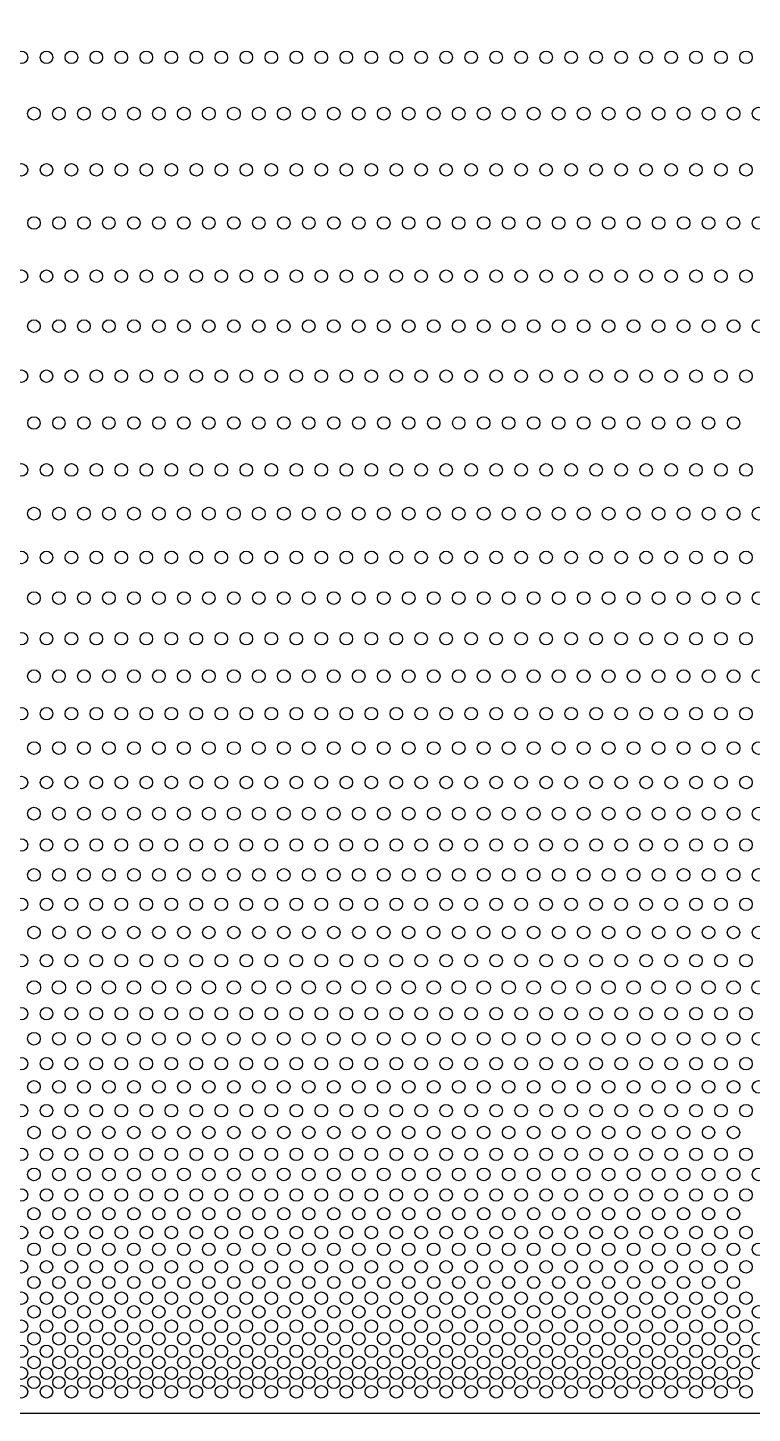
# Model space of a CAD drawing. Extents: x -22.5 to 22.5, y -22.5 to 22.5.
# Drawn here: x -10.8 to 0.8, y -22.54 to -0.38 of the extents above; entities that cross this region are included whole.
import ezdxf

# ---------------------------------------------------------------- set-up
doc = ezdxf.new("R2010")
doc.units = 0
doc.layers.add('AREA ENGRAVE', color=1, linetype='continuous')
doc.layers.add('CUT', color=7, linetype='continuous')

# ---------------------------------------------------------------- blocks, each defined once
blk = doc.blocks.new('SKETCH048')
at = {"layer": 'AREA ENGRAVE', "color": 1}
for centre, radius in [((-10.9, -0.85), 0.1), ((-10.5, -0.85), 0.1), ((-10.1, -0.85), 0.1), ((-9.7, -0.85), 0.1), ((-9.3, -0.85), 0.1), ((-8.9, -0.85), 0.1), ((-8.5, -0.85), 0.1), ((-8.1, -0.85), 0.1), ((-7.7, -0.85), 0.1), ((-7.3, -0.85), 0.1), ((-6.9, -0.85), 0.1), ((-6.5, -0.85), 0.1), ((-6.1, -0.85), 0.1), ((-5.7, -0.85), 0.1), ((-5.3, -0.85), 0.1), ((-4.9, -0.85), 0.1), ((-4.5, -0.85), 0.1), ((-4.1, -0.85), 0.1), ((-3.7, -0.85), 0.1), ((-3.3, -0.85), 0.1), ((-2.9, -0.85), 0.1), ((-2.5, -0.85), 0.1), ((-2.1, -0.85), 0.1), ((-1.7, -0.85), 0.1), ((-1.3, -0.85), 0.1), ((-0.9, -0.85), 0.1), ((-0.5, -0.85), 0.1), ((-0.1, -0.85), 0.1), ((0.3, -0.85), 0.1), ((0.7, -0.85), 0.1), ((-10.7, -1.75), 0.102), ((-10.3, -1.75), 0.102), ((-9.9, -1.75), 0.102), ((-9.5, -1.75), 0.102), ((-9.1, -1.75), 0.102), ((-8.7, -1.75), 0.102), ((-8.3, -1.75), 0.102), ((-7.9, -1.75), 0.102), ((-7.5, -1.75), 0.102), ((-7.1, -1.75), 0.102), ((-6.7, -1.75), 0.102), ((-6.3, -1.75), 0.102), ((-5.9, -1.75), 0.102), ((-5.5, -1.75), 0.102), ((-5.1, -1.75), 0.102), ((-4.7, -1.75), 0.102), ((-4.3, -1.75), 0.102), ((-3.9, -1.75), 0.102), ((-3.5, -1.75), 0.102), ((-3.1, -1.75), 0.102), ((-2.7, -1.75), 0.102), ((-2.3, -1.75), 0.102), ((-1.9, -1.75), 0.102), ((-1.5, -1.75), 0.102), ((-1.1, -1.75), 0.102), ((-0.7, -1.75), 0.102), ((-0.3, -1.75), 0.102), ((0.1, -1.75), 0.102), ((0.5, -1.75), 0.102), ((0.9, -1.75), 0.102), ((-10.9, -2.65), 0.1), ((-10.5, -2.65), 0.1), ((-10.1, -2.65), 0.1), ((-9.7, -2.65), 0.1), ((-9.3, -2.65), 0.1), ((-8.9, -2.65), 0.1), ((-8.5, -2.65), 0.1), ((-8.1, -2.65), 0.1), ((-7.7, -2.65), 0.1), ((-7.3, -2.65), 0.1), ((-6.9, -2.65), 0.1), ((-6.5, -2.65), 0.1), ((-6.1, -2.65), 0.1), ((-5.7, -2.65), 0.1), ((-5.3, -2.65), 0.1), ((-4.9, -2.65), 0.1), ((-4.5, -2.65), 0.1), ((-4.1, -2.65), 0.1), ((-3.7, -2.65), 0.1), ((-3.3, -2.65), 0.1), ((-2.9, -2.65), 0.1), ((-2.5, -2.65), 0.1), ((-2.1, -2.65), 0.1), ((-1.7, -2.65), 0.1), ((-1.3, -2.65), 0.1), ((-0.9, -2.65), 0.1), ((-0.5, -2.65), 0.1), ((-0.1, -2.65), 0.1), ((0.3, -2.65), 0.1), ((0.7, -2.65), 0.1), ((-10.7, -3.5), 0.1), ((-10.3, -3.5), 0.1), ((-9.9, -3.5), 0.1), ((-9.5, -3.5), 0.1), ((-9.1, -3.5), 0.1), ((-8.7, -3.5), 0.1), ((-8.3, -3.5), 0.1), ((-7.9, -3.5), 0.1), ((-7.5, -3.5), 0.1), ((-7.1, -3.5), 0.1), ((-6.7, -3.5), 0.1), ((-6.3, -3.5), 0.1), ((-5.9, -3.5), 0.1), ((-5.5, -3.5), 0.1), ((-5.1, -3.5), 0.1), ((-4.7, -3.5), 0.1), ((-4.3, -3.5), 0.1), ((-3.9, -3.5), 0.1), ((-3.5, -3.5), 0.1), ((-3.1, -3.5), 0.1), ((-2.7, -3.5), 0.1), ((-2.3, -3.5), 0.1), ((-1.9, -3.5), 0.1), ((-1.5, -3.5), 0.1), ((-1.1, -3.5), 0.1), ((-0.7, -3.5), 0.1), ((-0.3, -3.5), 0.1), ((0.1, -3.5), 0.1), ((0.5, -3.5), 0.1), ((0.9, -3.5), 0.1), ((-10.9, -4.35), 0.1), ((-10.5, -4.35), 0.1), ((-10.1, -4.35), 0.1), ((-9.7, -4.35), 0.1), ((-9.3, -4.35), 0.1), ((-8.9, -4.35), 0.1), ((-8.5, -4.35), 0.1), ((-8.1, -4.35), 0.1), ((-7.7, -4.35), 0.1), ((-7.3, -4.35), 0.1), ((-6.9, -4.35), 0.1), ((-6.5, -4.35), 0.1), ((-6.1, -4.35), 0.1), ((-5.7, -4.35), 0.1), ((-5.3, -4.35), 0.1), ((-4.9, -4.35), 0.1), ((-4.5, -4.35), 0.1), ((-4.1, -4.35), 0.1), ((-3.7, -4.35), 0.1), ((-3.3, -4.35), 0.1), ((-2.9, -4.35), 0.1), ((-2.5, -4.35), 0.1), ((-2.1, -4.35), 0.1), ((-1.7, -4.35), 0.1), ((-1.3, -4.35), 0.1), ((-0.9, -4.35), 0.1), ((-0.5, -4.35), 0.1), ((-0.1, -4.35), 0.1), ((0.3, -4.35), 0.1), ((0.7, -4.35), 0.1), ((-10.7, -5.15), 0.101), ((-10.3, -5.15), 0.101), ((-9.9, -5.15), 0.101), ((-9.5, -5.15), 0.101), ((-9.1, -5.15), 0.101), ((-8.7, -5.15), 0.101), ((-8.3, -5.15), 0.101), ((-7.9, -5.15), 0.101), ((-7.5, -5.15), 0.101), ((-7.1, -5.15), 0.101), ((-6.7, -5.15), 0.101), ((-6.3, -5.15), 0.101), ((-5.9, -5.15), 0.101), ((-5.5, -5.15), 0.101), ((-5.1, -5.15), 0.101), ((-4.7, -5.15), 0.101), ((-4.3, -5.15), 0.101), ((-3.9, -5.15), 0.101), ((-3.5, -5.15), 0.101), ((-3.1, -5.15), 0.101), ((-2.7, -5.15), 0.101), ((-2.3, -5.15), 0.101), ((-1.9, -5.15), 0.101), ((-1.5, -5.15), 0.101), ((-1.1, -5.15), 0.101), ((-0.7, -5.15), 0.101), ((-0.3, -5.15), 0.101), ((0.1, -5.15), 0.101), ((0.5, -5.15), 0.101), ((0.9, -5.15), 0.101), ((-10.9, -5.95), 0.1), ((-10.5, -5.95), 0.1), ((-10.1, -5.95), 0.1), ((-9.7, -5.95), 0.1), ((-9.3, -5.95), 0.1), ((-8.9, -5.95), 0.1), ((-8.5, -5.95), 0.1), ((-8.1, -5.95), 0.1), ((-7.7, -5.95), 0.1), ((-7.3, -5.95), 0.1), ((-6.9, -5.95), 0.1), ((-6.5, -5.95), 0.1), ((-6.1, -5.95), 0.1), ((-5.7, -5.95), 0.1), ((-5.3, -5.95), 0.1), ((-4.9, -5.95), 0.1), ((-4.5, -5.95), 0.1), ((-4.1, -5.95), 0.1), ((-3.7, -5.95), 0.1), ((-3.3, -5.95), 0.1), ((-2.9, -5.95), 0.1), ((-2.5, -5.95), 0.1), ((-2.1, -5.95), 0.1), ((-1.7, -5.95), 0.1), ((-1.3, -5.95), 0.1), ((-0.9, -5.95), 0.1), ((-0.5, -5.95), 0.1), ((-0.1, -5.95), 0.1), ((0.3, -5.95), 0.1), ((0.7, -5.95), 0.1), ((-10.7, -6.7), 0.0992), ((-10.3, -6.7), 0.0992), ((-9.9, -6.7), 0.0992), ((-9.5, -6.7), 0.0992), ((-9.1, -6.7), 0.0992), ((-8.7, -6.7), 0.0992), ((-8.3, -6.7), 0.0992), ((-7.9, -6.7), 0.0992), ((-7.5, -6.7), 0.0992), ((-7.1, -6.7), 0.0992), ((-6.7, -6.7), 0.0992), ((-6.3, -6.7), 0.0992), ((-5.9, -6.7), 0.0992), ((-5.5, -6.7), 0.0992), ((-5.1, -6.7), 0.0992), ((-4.7, -6.7), 0.0992), ((-4.3, -6.7), 0.0992), ((-3.9, -6.7), 0.0992), ((-3.5, -6.7), 0.0992), ((-3.1, -6.7), 0.0992), ((-2.7, -6.7), 0.0992), ((-2.3, -6.7), 0.0992), ((-1.9, -6.7), 0.0992), ((-1.5, -6.7), 0.0992), ((-1.1, -6.7), 0.0992), ((-0.7, -6.7), 0.0992), ((-0.3, -6.7), 0.0992), ((0.1, -6.7), 0.0992), ((0.5, -6.7), 0.0992), ((-10.9, -7.45), 0.1), ((-10.5, -7.45), 0.1), ((-10.1, -7.45), 0.1), ((-9.7, -7.45), 0.1), ((-9.3, -7.45), 0.1), ((-8.9, -7.45), 0.1), ((-8.5, -7.45), 0.1), ((-8.1, -7.45), 0.1), ((-7.7, -7.45), 0.1), ((-7.3, -7.45), 0.1), ((-6.9, -7.45), 0.1), ((-6.5, -7.45), 0.1), ((-6.1, -7.45), 0.1), ((-5.7, -7.45), 0.1), ((-5.3, -7.45), 0.1), ((-4.9, -7.45), 0.1), ((-4.5, -7.45), 0.1), ((-4.1, -7.45), 0.1), ((-3.7, -7.45), 0.1), ((-3.3, -7.45), 0.1), ((-2.9, -7.45), 0.1), ((-2.5, -7.45), 0.1), ((-2.1, -7.45), 0.1), ((-1.7, -7.45), 0.1), ((-1.3, -7.45), 0.1), ((-0.9, -7.45), 0.1), ((-0.5, -7.45), 0.1), ((-0.1, -7.45), 0.1), ((0.3, -7.45), 0.1), ((0.7, -7.45), 0.1), ((-10.7, -8.15), 0.102), ((-10.3, -8.15), 0.102), ((-9.9, -8.15), 0.102), ((-9.5, -8.15), 0.102), ((-9.1, -8.15), 0.102), ((-8.7, -8.15), 0.102), ((-8.3, -8.15), 0.102), ((-7.9, -8.15), 0.102), ((-7.5, -8.15), 0.102), ((-7.1, -8.15), 0.102), ((-6.7, -8.15), 0.102), ((-6.3, -8.15), 0.102), ((-5.9, -8.15), 0.102), ((-5.5, -8.15), 0.102), ((-5.1, -8.15), 0.102), ((-4.7, -8.15), 0.102), ((-4.3, -8.15), 0.102), ((-3.9, -8.15), 0.102), ((-3.5, -8.15), 0.102), ((-3.1, -8.15), 0.102), ((-2.7, -8.15), 0.102), ((-2.3, -8.15), 0.102), ((-1.9, -8.15), 0.102), ((-1.5, -8.15), 0.102), ((-1.1, -8.15), 0.102), ((-0.7, -8.15), 0.102), ((-0.3, -8.15), 0.102), ((0.1, -8.15), 0.102), ((0.5, -8.15), 0.102), ((0.9, -8.15), 0.102), ((-10.9, -8.85), 0.1), ((-10.5, -8.85), 0.1), ((-10.1, -8.85), 0.1), ((-9.7, -8.85), 0.1), ((-9.3, -8.85), 0.1), ((-8.9, -8.85), 0.1), ((-8.5, -8.85), 0.1), ((-8.1, -8.85), 0.1), ((-7.7, -8.85), 0.1), ((-7.3, -8.85), 0.1), ((-6.9, -8.85), 0.1), ((-6.5, -8.85), 0.1), ((-6.1, -8.85), 0.1), ((-5.7, -8.85), 0.1), ((-5.3, -8.85), 0.1), ((-4.9, -8.85), 0.1), ((-4.5, -8.85), 0.1), ((-4.1, -8.85), 0.1), ((-3.7, -8.85), 0.1), ((-3.3, -8.85), 0.1), ((-2.9, -8.85), 0.1), ((-2.5, -8.85), 0.1), ((-2.1, -8.85), 0.1), ((-1.7, -8.85), 0.1), ((-1.3, -8.85), 0.1), ((-0.9, -8.85), 0.1), ((-0.5, -8.85), 0.1), ((-0.1, -8.85), 0.1), ((0.3, -8.85), 0.1), ((0.7, -8.85), 0.1), ((-10.7, -9.5), 0.101), ((-10.3, -9.5), 0.101), ((-9.9, -9.5), 0.101), ((-9.5, -9.5), 0.101), ((-9.1, -9.5), 0.101), ((-8.7, -9.5), 0.101), ((-8.3, -9.5), 0.101), ((-7.9, -9.5), 0.101), ((-7.5, -9.5), 0.101), ((-7.1, -9.5), 0.101), ((-6.7, -9.5), 0.101), ((-6.3, -9.5), 0.101), ((-5.9, -9.5), 0.101), ((-5.5, -9.5), 0.101), ((-5.1, -9.5), 0.101), ((-4.7, -9.5), 0.101), ((-4.3, -9.5), 0.101), ((-3.9, -9.5), 0.101), ((-3.5, -9.5), 0.101), ((-3.1, -9.5), 0.101), ((-2.7, -9.5), 0.101), ((-2.3, -9.5), 0.101), ((-1.9, -9.5), 0.101), ((-1.5, -9.5), 0.101), ((-1.1, -9.5), 0.101), ((-0.7, -9.5), 0.101), ((-0.3, -9.5), 0.101), ((0.1, -9.5), 0.101), ((0.5, -9.5), 0.101), ((0.9, -9.5), 0.101), ((-10.9, -10.15), 0.1), ((-10.5, -10.15), 0.1), ((-10.1, -10.15), 0.1), ((-9.7, -10.15), 0.1), ((-9.3, -10.15), 0.1), ((-8.9, -10.15), 0.1), ((-8.5, -10.15), 0.1), ((-8.1, -10.15), 0.1), ((-7.7, -10.15), 0.1), ((-7.3, -10.15), 0.1), ((-6.9, -10.15), 0.1), ((-6.5, -10.15), 0.1), ((-6.1, -10.15), 0.1), ((-5.7, -10.15), 0.1), ((-5.3, -10.15), 0.1), ((-4.9, -10.15), 0.1), ((-4.5, -10.15), 0.1), ((-4.1, -10.15), 0.1), ((-3.7, -10.15), 0.1), ((-3.3, -10.15), 0.1), ((-2.9, -10.15), 0.1), ((-2.5, -10.15), 0.1), ((-2.1, -10.15), 0.1), ((-1.7, -10.15), 0.1), ((-1.3, -10.15), 0.1), ((-0.9, -10.15), 0.1), ((-0.5, -10.15), 0.1), ((-0.1, -10.15), 0.1), ((0.3, -10.15), 0.1), ((0.7, -10.15), 0.1), ((-10.7, -10.75), 0.102), ((-10.3, -10.75), 0.102), ((-9.9, -10.75), 0.102), ((-9.5, -10.75), 0.102), ((-9.1, -10.75), 0.102), ((-8.7, -10.75), 0.102), ((-8.3, -10.75), 0.102), ((-7.9, -10.75), 0.102), ((-7.5, -10.75), 0.102), ((-7.1, -10.75), 0.102), ((-6.7, -10.75), 0.102), ((-6.3, -10.75), 0.102), ((-5.9, -10.75), 0.102), ((-5.5, -10.75), 0.102), ((-5.1, -10.75), 0.102), ((-4.7, -10.75), 0.102), ((-4.3, -10.75), 0.102), ((-3.9, -10.75), 0.102), ((-3.5, -10.75), 0.102), ((-3.1, -10.75), 0.102), ((-2.7, -10.75), 0.102), ((-2.3, -10.75), 0.102), ((-1.9, -10.75), 0.102), ((-1.5, -10.75), 0.102), ((-1.1, -10.75), 0.102), ((-0.7, -10.75), 0.102), ((-0.3, -10.75), 0.102), ((0.1, -10.75), 0.102), ((0.5, -10.75), 0.102), ((0.9, -10.75), 0.102), ((-10.9, -11.35), 0.1), ((-10.5, -11.35), 0.1), ((-10.1, -11.35), 0.1), ((-9.7, -11.35), 0.1), ((-9.3, -11.35), 0.1), ((-8.9, -11.35), 0.1), ((-8.5, -11.35), 0.1), ((-8.1, -11.35), 0.1), ((-7.7, -11.35), 0.1), ((-7.3, -11.35), 0.1), ((-6.9, -11.35), 0.1), ((-6.5, -11.35), 0.1), ((-6.1, -11.35), 0.1), ((-5.7, -11.35), 0.1), ((-5.3, -11.35), 0.1), ((-4.9, -11.35), 0.1), ((-4.5, -11.35), 0.1), ((-4.1, -11.35), 0.1), ((-3.7, -11.35), 0.1), ((-3.3, -11.35), 0.1), ((-2.9, -11.35), 0.1), ((-2.5, -11.35), 0.1), ((-2.1, -11.35), 0.1), ((-1.7, -11.35), 0.1), ((-1.3, -11.35), 0.1), ((-0.9, -11.35), 0.1), ((-0.5, -11.35), 0.1), ((-0.1, -11.35), 0.1), ((0.3, -11.35), 0.1), ((0.7, -11.35), 0.1), ((-10.7, -11.9), 0.102), ((-10.3, -11.9), 0.102), ((-9.9, -11.9), 0.102), ((-9.5, -11.9), 0.102), ((-9.1, -11.9), 0.102), ((-8.7, -11.9), 0.102), ((-8.3, -11.9), 0.102), ((-7.9, -11.9), 0.102), ((-7.5, -11.9), 0.102), ((-7.1, -11.9), 0.102), ((-6.7, -11.9), 0.102), ((-6.3, -11.9), 0.102), ((-5.9, -11.9), 0.102), ((-5.5, -11.9), 0.102), ((-5.1, -11.9), 0.102), ((-4.7, -11.9), 0.102), ((-4.3, -11.9), 0.102), ((-3.9, -11.9), 0.102), ((-3.5, -11.9), 0.102), ((-3.1, -11.9), 0.102), ((-2.7, -11.9), 0.102), ((-2.3, -11.9), 0.102), ((-1.9, -11.9), 0.102), ((-1.5, -11.9), 0.102), ((-1.1, -11.9), 0.102), ((-0.7, -11.9), 0.102), ((-0.3, -11.9), 0.102), ((0.1, -11.9), 0.102), ((0.5, -11.9), 0.102), ((0.9, -11.9), 0.102), ((-10.9, -12.45), 0.1), ((-10.5, -12.45), 0.1), ((-10.1, -12.45), 0.1), ((-9.7, -12.45), 0.1), ((-9.3, -12.45), 0.1), ((-8.9, -12.45), 0.1), ((-8.5, -12.45), 0.1), ((-8.1, -12.45), 0.1), ((-7.7, -12.45), 0.1), ((-7.3, -12.45), 0.1), ((-6.9, -12.45), 0.1), ((-6.5, -12.45), 0.1), ((-6.1, -12.45), 0.1), ((-5.7, -12.45), 0.1), ((-5.3, -12.45), 0.1), ((-4.9, -12.45), 0.1), ((-4.5, -12.45), 0.1), ((-4.1, -12.45), 0.1), ((-3.7, -12.45), 0.1), ((-3.3, -12.45), 0.1), ((-2.9, -12.45), 0.1), ((-2.5, -12.45), 0.1), ((-2.1, -12.45), 0.1), ((-1.7, -12.45), 0.1), ((-1.3, -12.45), 0.1), ((-0.9, -12.45), 0.1), ((-0.5, -12.45), 0.1), ((-0.1, -12.45), 0.1), ((0.3, -12.45), 0.1), ((0.7, -12.45), 0.1), ((-10.7, -12.95), 0.102), ((-10.3, -12.95), 0.102), ((-9.9, -12.95), 0.102), ((-9.5, -12.95), 0.102), ((-9.1, -12.95), 0.102), ((-8.7, -12.95), 0.102), ((-8.3, -12.95), 0.102), ((-7.9, -12.95), 0.102), ((-7.5, -12.95), 0.102), ((-7.1, -12.95), 0.102), ((-6.7, -12.95), 0.102), ((-6.3, -12.95), 0.102), ((-5.9, -12.95), 0.102), ((-5.5, -12.95), 0.102), ((-5.1, -12.95), 0.102), ((-4.7, -12.95), 0.102), ((-4.3, -12.95), 0.102), ((-3.9, -12.95), 0.102), ((-3.5, -12.95), 0.102), ((-3.1, -12.95), 0.102), ((-2.7, -12.95), 0.102), ((-2.3, -12.95), 0.102), ((-1.9, -12.95), 0.102), ((-1.5, -12.95), 0.102), ((-1.1, -12.95), 0.102), ((-0.7, -12.95), 0.102), ((-0.3, -12.95), 0.102), ((0.1, -12.95), 0.102), ((0.5, -12.95), 0.102), ((0.9, -12.95), 0.102), ((-10.9, -13.45), 0.1), ((-10.5, -13.45), 0.1), ((-10.1, -13.45), 0.1), ((-9.7, -13.45), 0.1), ((-9.3, -13.45), 0.1), ((-8.9, -13.45), 0.1), ((-8.5, -13.45), 0.1), ((-8.1, -13.45), 0.1), ((-7.7, -13.45), 0.1), ((-7.3, -13.45), 0.1), ((-6.9, -13.45), 0.1), ((-6.5, -13.45), 0.1), ((-6.1, -13.45), 0.1), ((-5.7, -13.45), 0.1), ((-5.3, -13.45), 0.1), ((-4.9, -13.45), 0.1), ((-4.5, -13.45), 0.1), ((-4.1, -13.45), 0.1), ((-3.7, -13.45), 0.1), ((-3.3, -13.45), 0.1), ((-2.9, -13.45), 0.1), ((-2.5, -13.45), 0.1), ((-2.1, -13.45), 0.1), ((-1.7, -13.45), 0.1), ((-1.3, -13.45), 0.1), ((-0.9, -13.45), 0.1), ((-0.5, -13.45), 0.1), ((-0.1, -13.45), 0.1), ((0.3, -13.45), 0.1), ((0.7, -13.45), 0.1), ((-10.7, -13.93), 0.101), ((-10.3, -13.93), 0.101), ((-9.9, -13.93), 0.101), ((-9.5, -13.93), 0.101), ((-9.1, -13.93), 0.101), ((-8.7, -13.93), 0.101), ((-8.3, -13.93), 0.101), ((-7.9, -13.93), 0.101), ((-7.5, -13.93), 0.101), ((-7.1, -13.93), 0.101), ((-6.7, -13.93), 0.101), ((-6.3, -13.93), 0.101), ((-5.9, -13.93), 0.101), ((-5.5, -13.93), 0.101), ((-5.1, -13.93), 0.101), ((-4.7, -13.93), 0.101), ((-4.3, -13.93), 0.101), ((-3.9, -13.93), 0.101), ((-3.5, -13.93), 0.101), ((-3.1, -13.93), 0.101), ((-2.7, -13.93), 0.101), ((-2.3, -13.93), 0.101), ((-1.9, -13.93), 0.101), ((-1.5, -13.93), 0.101), ((-1.1, -13.93), 0.101), ((-0.7, -13.93), 0.101), ((-0.3, -13.93), 0.101), ((0.1, -13.93), 0.101), ((0.5, -13.93), 0.101), ((0.9, -13.93), 0.101), ((-10.9, -14.4), 0.1), ((-10.5, -14.4), 0.1), ((-10.1, -14.4), 0.1), ((-9.7, -14.4), 0.1), ((-9.3, -14.4), 0.1), ((-8.9, -14.4), 0.1), ((-8.5, -14.4), 0.1), ((-8.1, -14.4), 0.1), ((-7.7, -14.4), 0.1), ((-7.3, -14.4), 0.1), ((-6.9, -14.4), 0.1), ((-6.5, -14.4), 0.1), ((-6.1, -14.4), 0.1), ((-5.7, -14.4), 0.1), ((-5.3, -14.4), 0.1), ((-4.9, -14.4), 0.1), ((-4.5, -14.4), 0.1), ((-4.1, -14.4), 0.1), ((-3.7, -14.4), 0.1), ((-3.3, -14.4), 0.1), ((-2.9, -14.4), 0.1), ((-2.5, -14.4), 0.1), ((-2.1, -14.4), 0.1), ((-1.7, -14.4), 0.1), ((-1.3, -14.4), 0.1), ((-0.9, -14.4), 0.1), ((-0.5, -14.4), 0.1), ((-0.1, -14.4), 0.1), ((0.3, -14.4), 0.1), ((0.7, -14.4), 0.1), ((-10.7, -14.85), 0.1), ((-10.3, -14.85), 0.1), ((-9.9, -14.85), 0.1), ((-9.5, -14.85), 0.1), ((-9.1, -14.85), 0.1), ((-8.7, -14.85), 0.1), ((-8.3, -14.85), 0.1), ((-7.9, -14.85), 0.1), ((-7.5, -14.85), 0.1), ((-7.1, -14.85), 0.1), ((-6.7, -14.85), 0.1), ((-6.3, -14.85), 0.1), ((-5.9, -14.85), 0.1), ((-5.5, -14.85), 0.1), ((-5.1, -14.85), 0.1), ((-4.7, -14.85), 0.1), ((-4.3, -14.85), 0.1), ((-3.9, -14.85), 0.1), ((-3.5, -14.85), 0.1), ((-3.1, -14.85), 0.1), ((-2.7, -14.85), 0.1), ((-2.3, -14.85), 0.1), ((-1.9, -14.85), 0.1), ((-1.5, -14.85), 0.1), ((-1.1, -14.85), 0.1), ((-0.7, -14.85), 0.1), ((-0.3, -14.85), 0.1), ((0.1, -14.85), 0.1), ((0.5, -14.85), 0.1), ((0.9, -14.85), 0.1), ((-10.9, -15.3), 0.1), ((-10.5, -15.3), 0.1), ((-10.1, -15.3), 0.1), ((-9.7, -15.3), 0.1), ((-9.3, -15.3), 0.1), ((-8.9, -15.3), 0.1), ((-8.5, -15.3), 0.1), ((-8.1, -15.3), 0.1), ((-7.7, -15.3), 0.1), ((-7.3, -15.3), 0.1), ((-6.9, -15.3), 0.1), ((-6.5, -15.3), 0.1), ((-6.1, -15.3), 0.1), ((-5.7, -15.3), 0.1), ((-5.3, -15.3), 0.1), ((-4.9, -15.3), 0.1), ((-4.5, -15.3), 0.1), ((-4.1, -15.3), 0.1), ((-3.7, -15.3), 0.1), ((-3.3, -15.3), 0.1), ((-2.9, -15.3), 0.1), ((-2.5, -15.3), 0.1), ((-2.1, -15.3), 0.1), ((-1.7, -15.3), 0.1), ((-1.3, -15.3), 0.1), ((-0.9, -15.3), 0.1), ((-0.5, -15.3), 0.1), ((-0.1, -15.3), 0.1), ((0.3, -15.3), 0.1), ((0.7, -15.3), 0.1), ((-10.7, -15.73), 0.107), ((-10.3, -15.73), 0.107), ((-9.9, -15.73), 0.107), ((-9.5, -15.73), 0.107), ((-9.1, -15.73), 0.107), ((-8.7, -15.73), 0.107), ((-8.3, -15.73), 0.107), ((-7.9, -15.73), 0.107), ((-7.5, -15.73), 0.107), ((-7.1, -15.73), 0.107), ((-6.7, -15.73), 0.107), ((-6.3, -15.73), 0.107), ((-5.9, -15.73), 0.107), ((-5.5, -15.73), 0.107), ((-5.1, -15.73), 0.107), ((-4.7, -15.73), 0.107), ((-4.3, -15.73), 0.107), ((-3.9, -15.73), 0.107), ((-3.5, -15.73), 0.107), ((-3.1, -15.73), 0.107), ((-2.7, -15.73), 0.107), ((-2.3, -15.73), 0.107), ((-1.9, -15.73), 0.107), ((-1.5, -15.73), 0.107), ((-1.1, -15.73), 0.107), ((-0.7, -15.73), 0.107), ((-0.3, -15.73), 0.107), ((0.1, -15.73), 0.107), ((0.5, -15.73), 0.107), ((0.9, -15.73), 0.107), ((-10.9, -16.15), 0.1), ((-10.5, -16.15), 0.1), ((-10.1, -16.15), 0.1), ((-9.7, -16.15), 0.1), ((-9.3, -16.15), 0.1), ((-8.9, -16.15), 0.1), ((-8.5, -16.15), 0.1), ((-8.1, -16.15), 0.1), ((-7.7, -16.15), 0.1), ((-7.3, -16.15), 0.1), ((-6.9, -16.15), 0.1), ((-6.5, -16.15), 0.1), ((-6.1, -16.15), 0.1), ((-5.7, -16.15), 0.1), ((-5.3, -16.15), 0.1), ((-4.9, -16.15), 0.1), ((-4.5, -16.15), 0.1), ((-4.1, -16.15), 0.1), ((-3.7, -16.15), 0.1), ((-3.3, -16.15), 0.1), ((-2.9, -16.15), 0.1), ((-2.5, -16.15), 0.1), ((-2.1, -16.15), 0.1), ((-1.7, -16.15), 0.1), ((-1.3, -16.15), 0.1), ((-0.9, -16.15), 0.1), ((-0.5, -16.15), 0.1), ((-0.1, -16.15), 0.1), ((0.3, -16.15), 0.1), ((0.7, -16.15), 0.1), ((-10.7, -16.55), 0.101), ((-10.3, -16.55), 0.101), ((-9.9, -16.55), 0.101), ((-9.5, -16.55), 0.101), ((-9.1, -16.55), 0.101), ((-8.7, -16.55), 0.101), ((-8.3, -16.55), 0.101), ((-7.9, -16.55), 0.101), ((-7.5, -16.55), 0.101), ((-7.1, -16.55), 0.101), ((-6.7, -16.55), 0.101), ((-6.3, -16.55), 0.101), ((-5.9, -16.55), 0.101), ((-5.5, -16.55), 0.101), ((-5.1, -16.55), 0.101), ((-4.7, -16.55), 0.101), ((-4.3, -16.55), 0.101), ((-3.9, -16.55), 0.101), ((-3.5, -16.55), 0.101), ((-3.1, -16.55), 0.101), ((-2.7, -16.55), 0.101), ((-2.3, -16.55), 0.101), ((-1.9, -16.55), 0.101), ((-1.5, -16.55), 0.101), ((-1.1, -16.55), 0.101), ((-0.7, -16.55), 0.101), ((-0.3, -16.55), 0.101), ((0.1, -16.55), 0.101), ((0.5, -16.55), 0.101), ((0.9, -16.55), 0.101), ((-10.9, -16.95), 0.1), ((-10.5, -16.95), 0.1), ((-10.1, -16.95), 0.1), ((-9.7, -16.95), 0.1), ((-9.3, -16.95), 0.1), ((-8.9, -16.95), 0.1), ((-8.5, -16.95), 0.1), ((-8.1, -16.95), 0.1), ((-7.7, -16.95), 0.1), ((-7.3, -16.95), 0.1), ((-6.9, -16.95), 0.1), ((-6.5, -16.95), 0.1), ((-6.1, -16.95), 0.1), ((-5.7, -16.95), 0.1), ((-5.3, -16.95), 0.1), ((-4.9, -16.95), 0.1), ((-4.5, -16.95), 0.1), ((-4.1, -16.95), 0.1), ((-3.7, -16.95), 0.1), ((-3.3, -16.95), 0.1), ((-2.9, -16.95), 0.1), ((-2.5, -16.95), 0.1), ((-2.1, -16.95), 0.1), ((-1.7, -16.95), 0.1), ((-1.3, -16.95), 0.1), ((-0.9, -16.95), 0.1), ((-0.5, -16.95), 0.1), ((-0.1, -16.95), 0.1), ((0.3, -16.95), 0.1), ((0.7, -16.95), 0.1), ((-10.7, -17.32), 0.101), ((-10.3, -17.32), 0.101), ((-9.9, -17.32), 0.101), ((-9.5, -17.32), 0.101), ((-9.1, -17.32), 0.101), ((-8.7, -17.32), 0.101), ((-8.3, -17.32), 0.101), ((-7.9, -17.32), 0.101), ((-7.5, -17.32), 0.101), ((-7.1, -17.32), 0.101), ((-6.7, -17.32), 0.101), ((-6.3, -17.32), 0.101), ((-5.9, -17.32), 0.101), ((-5.5, -17.32), 0.101), ((-5.1, -17.32), 0.101), ((-4.7, -17.32), 0.101), ((-4.3, -17.32), 0.101), ((-3.9, -17.32), 0.101), ((-3.5, -17.32), 0.101), ((-3.1, -17.32), 0.101), ((-2.7, -17.32), 0.101), ((-2.3, -17.32), 0.101), ((-1.9, -17.32), 0.101), ((-1.5, -17.32), 0.101), ((-1.1, -17.32), 0.101), ((-0.7, -17.32), 0.101), ((-0.3, -17.32), 0.101), ((0.1, -17.32), 0.101), ((0.5, -17.32), 0.101), ((0.9, -17.32), 0.101), ((-10.9, -17.7), 0.1), ((-10.5, -17.7), 0.1), ((-10.1, -17.7), 0.1), ((-9.7, -17.7), 0.1), ((-9.3, -17.7), 0.1), ((-8.9, -17.7), 0.1), ((-8.5, -17.7), 0.1), ((-8.1, -17.7), 0.1), ((-7.7, -17.7), 0.1), ((-7.3, -17.7), 0.1), ((-6.9, -17.7), 0.1), ((-6.5, -17.7), 0.1), ((-6.1, -17.7), 0.1), ((-5.7, -17.7), 0.1), ((-5.3, -17.7), 0.1), ((-4.9, -17.7), 0.1), ((-4.5, -17.7), 0.1), ((-4.1, -17.7), 0.1), ((-3.7, -17.7), 0.1), ((-3.3, -17.7), 0.1), ((-2.9, -17.7), 0.1), ((-2.5, -17.7), 0.1), ((-2.1, -17.7), 0.1), ((-1.7, -17.7), 0.1), ((-1.3, -17.7), 0.1), ((-0.9, -17.7), 0.1), ((-0.5, -17.7), 0.1), ((-0.1, -17.7), 0.1), ((0.3, -17.7), 0.1), ((0.7, -17.7), 0.1), ((-10.7, -18.05), 0.0999), ((-10.3, -18.05), 0.0999), ((-9.9, -18.05), 0.0999), ((-9.5, -18.05), 0.0999), ((-9.1, -18.05), 0.0999), ((-8.7, -18.05), 0.0999), ((-8.3, -18.05), 0.0999), ((-7.9, -18.05), 0.0999), ((-7.5, -18.05), 0.0999), ((-7.1, -18.05), 0.0999), ((-6.7, -18.05), 0.0999), ((-6.3, -18.05), 0.0999), ((-5.9, -18.05), 0.0999), ((-5.5, -18.05), 0.0999), ((-5.1, -18.05), 0.0999), ((-4.7, -18.05), 0.0999), ((-4.3, -18.05), 0.0999), ((-3.9, -18.05), 0.0999), ((-3.5, -18.05), 0.0999), ((-3.1, -18.05), 0.0999), ((-2.7, -18.05), 0.0999), ((-2.3, -18.05), 0.0999), ((-1.9, -18.05), 0.0999), ((-1.5, -18.05), 0.0999), ((-1.1, -18.05), 0.0999), ((-0.7, -18.05), 0.0999), ((-0.3, -18.05), 0.0999), ((0.1, -18.05), 0.0999), ((0.5, -18.05), 0.0999), ((-10.9, -18.4), 0.1), ((-10.5, -18.4), 0.1), ((-10.1, -18.4), 0.1), ((-9.7, -18.4), 0.1), ((-9.3, -18.4), 0.1), ((-8.9, -18.4), 0.1), ((-8.5, -18.4), 0.1), ((-8.1, -18.4), 0.1), ((-7.7, -18.4), 0.1), ((-7.3, -18.4), 0.1), ((-6.9, -18.4), 0.1), ((-6.5, -18.4), 0.1), ((-6.1, -18.4), 0.1), ((-5.7, -18.4), 0.1), ((-5.3, -18.4), 0.1), ((-4.9, -18.4), 0.1), ((-4.5, -18.4), 0.1), ((-4.1, -18.4), 0.1), ((-3.7, -18.4), 0.1), ((-3.3, -18.4), 0.1), ((-2.9, -18.4), 0.1), ((-2.5, -18.4), 0.1), ((-2.1, -18.4), 0.1), ((-1.7, -18.4), 0.1), ((-1.3, -18.4), 0.1), ((-0.9, -18.4), 0.1), ((-0.5, -18.4), 0.1), ((-0.1, -18.4), 0.1), ((0.3, -18.4), 0.1), ((0.7, -18.4), 0.1), ((-10.7, -18.72), 0.101), ((-10.3, -18.72), 0.101), ((-9.9, -18.72), 0.101), ((-9.5, -18.72), 0.101), ((-9.1, -18.72), 0.101), ((-8.7, -18.72), 0.101), ((-8.3, -18.72), 0.101), ((-7.9, -18.72), 0.101), ((-7.5, -18.72), 0.101), ((-7.1, -18.72), 0.101), ((-6.7, -18.72), 0.101), ((-6.3, -18.72), 0.101), ((-5.9, -18.72), 0.101), ((-5.5, -18.72), 0.101), ((-5.1, -18.72), 0.101), ((-4.7, -18.72), 0.101), ((-4.3, -18.72), 0.101), ((-3.9, -18.72), 0.101), ((-3.5, -18.72), 0.101), ((-3.1, -18.72), 0.101), ((-2.7, -18.72), 0.101), ((-2.3, -18.72), 0.101), ((-1.9, -18.72), 0.101), ((-1.5, -18.72), 0.101), ((-1.1, -18.72), 0.101), ((-0.7, -18.72), 0.101), ((-0.3, -18.72), 0.101), ((0.1, -18.72), 0.101), ((0.5, -18.72), 0.101), ((0.9, -18.72), 0.101), ((-10.9, -19.05), 0.1), ((-10.5, -19.05), 0.1), ((-10.1, -19.05), 0.1), ((-9.7, -19.05), 0.1), ((-9.3, -19.05), 0.1), ((-8.9, -19.05), 0.1), ((-8.5, -19.05), 0.1), ((-8.1, -19.05), 0.1), ((-7.7, -19.05), 0.1), ((-7.3, -19.05), 0.1), ((-6.9, -19.05), 0.1), ((-6.5, -19.05), 0.1), ((-6.1, -19.05), 0.1), ((-5.7, -19.05), 0.1), ((-5.3, -19.05), 0.1), ((-4.9, -19.05), 0.1), ((-4.5, -19.05), 0.1), ((-4.1, -19.05), 0.1), ((-3.7, -19.05), 0.1), ((-3.3, -19.05), 0.1), ((-2.9, -19.05), 0.1), ((-2.5, -19.05), 0.1), ((-2.1, -19.05), 0.1), ((-1.7, -19.05), 0.1), ((-1.3, -19.05), 0.1), ((-0.9, -19.05), 0.1), ((-0.5, -19.05), 0.1), ((-0.1, -19.05), 0.1), ((0.3, -19.05), 0.1), ((0.7, -19.05), 0.1), ((-10.7, -19.35), 0.098), ((-10.3, -19.35), 0.098), ((-9.9, -19.35), 0.098), ((-9.5, -19.35), 0.098), ((-9.1, -19.35), 0.098), ((-8.7, -19.35), 0.098), ((-8.3, -19.35), 0.098), ((-7.9, -19.35), 0.098), ((-7.5, -19.35), 0.098), ((-7.1, -19.35), 0.098), ((-6.7, -19.35), 0.098), ((-6.3, -19.35), 0.098), ((-5.9, -19.35), 0.098), ((-5.5, -19.35), 0.098), ((-5.1, -19.35), 0.098), ((-4.7, -19.35), 0.098), ((-4.3, -19.35), 0.098), ((-3.9, -19.35), 0.098), ((-3.5, -19.35), 0.098), ((-3.1, -19.35), 0.098), ((-2.7, -19.35), 0.098), ((-2.3, -19.35), 0.098), ((-1.9, -19.35), 0.098), ((-1.5, -19.35), 0.098), ((-1.1, -19.35), 0.098), ((-0.7, -19.35), 0.098), ((-0.3, -19.35), 0.098), ((0.1, -19.35), 0.098), ((0.5, -19.35), 0.098), ((-10.9, -19.65), 0.1), ((-10.5, -19.65), 0.1), ((-10.1, -19.65), 0.1), ((-9.7, -19.65), 0.1), ((-9.3, -19.65), 0.1), ((-8.9, -19.65), 0.1), ((-8.5, -19.65), 0.1), ((-8.1, -19.65), 0.1), ((-7.7, -19.65), 0.1), ((-7.3, -19.65), 0.1), ((-6.9, -19.65), 0.1), ((-6.5, -19.65), 0.1), ((-6.1, -19.65), 0.1), ((-5.7, -19.65), 0.1), ((-5.3, -19.65), 0.1), ((-4.9, -19.65), 0.1), ((-4.5, -19.65), 0.1), ((-4.1, -19.65), 0.1), ((-3.7, -19.65), 0.1), ((-3.3, -19.65), 0.1), ((-2.9, -19.65), 0.1), ((-2.5, -19.65), 0.1), ((-2.1, -19.65), 0.1), ((-1.7, -19.65), 0.1), ((-1.3, -19.65), 0.1), ((-0.9, -19.65), 0.1), ((-0.5, -19.65), 0.1), ((-0.1, -19.65), 0.1), ((0.3, -19.65), 0.1), ((0.7, -19.65), 0.1), ((-10.7, -19.92), 0.1), ((-10.3, -19.92), 0.1), ((-9.9, -19.92), 0.1), ((-9.5, -19.92), 0.1), ((-9.1, -19.92), 0.1), ((-8.7, -19.92), 0.1), ((-8.3, -19.92), 0.1), ((-7.9, -19.92), 0.1), ((-7.5, -19.92), 0.1), ((-7.1, -19.92), 0.1), ((-6.7, -19.92), 0.1), ((-6.3, -19.92), 0.1), ((-5.9, -19.92), 0.1), ((-5.5, -19.92), 0.1), ((-5.1, -19.92), 0.1), ((-4.7, -19.92), 0.1), ((-4.3, -19.92), 0.1), ((-3.9, -19.92), 0.1), ((-3.5, -19.92), 0.1), ((-3.1, -19.92), 0.1), ((-2.7, -19.92), 0.1), ((-2.3, -19.92), 0.1), ((-1.9, -19.92), 0.1), ((-1.5, -19.92), 0.1), ((-1.1, -19.92), 0.1), ((-0.7, -19.92), 0.1), ((-0.3, -19.92), 0.1), ((0.1, -19.92), 0.1), ((0.5, -19.92), 0.1), ((0.9, -19.92), 0.1), ((-10.9, -20.2), 0.1), ((-10.5, -20.2), 0.1), ((-10.1, -20.2), 0.1), ((-9.7, -20.2), 0.1), ((-9.3, -20.2), 0.1), ((-8.9, -20.2), 0.1), ((-8.5, -20.2), 0.1), ((-8.1, -20.2), 0.1), ((-7.7, -20.2), 0.1), ((-7.3, -20.2), 0.1), ((-6.9, -20.2), 0.1), ((-6.5, -20.2), 0.1), ((-6.1, -20.2), 0.1), ((-5.7, -20.2), 0.1), ((-5.3, -20.2), 0.1), ((-4.9, -20.2), 0.1), ((-4.5, -20.2), 0.1), ((-4.1, -20.2), 0.1), ((-3.7, -20.2), 0.1), ((-3.3, -20.2), 0.1), ((-2.9, -20.2), 0.1), ((-2.5, -20.2), 0.1), ((-2.1, -20.2), 0.1), ((-1.7, -20.2), 0.1), ((-1.3, -20.2), 0.1), ((-0.9, -20.2), 0.1), ((-0.5, -20.2), 0.1), ((-0.1, -20.2), 0.1), ((0.3, -20.2), 0.1), ((0.7, -20.2), 0.1), ((-10.7, -20.45), 0.0976), ((-10.3, -20.45), 0.0976), ((-9.9, -20.45), 0.0976), ((-9.5, -20.45), 0.0976), ((-9.1, -20.45), 0.0976), ((-8.7, -20.45), 0.0976), ((-8.3, -20.45), 0.0976), ((-7.9, -20.45), 0.0976), ((-7.5, -20.45), 0.0976), ((-7.1, -20.45), 0.0976), ((-6.7, -20.45), 0.0976), ((-6.3, -20.45), 0.0976), ((-5.9, -20.45), 0.0976), ((-5.5, -20.45), 0.0976), ((-5.1, -20.45), 0.0976), ((-4.7, -20.45), 0.0976), ((-4.3, -20.45), 0.0976), ((-3.9, -20.45), 0.0976), ((-3.5, -20.45), 0.0976), ((-3.1, -20.45), 0.0976), ((-2.7, -20.45), 0.0976), ((-2.3, -20.45), 0.0976), ((-1.9, -20.45), 0.0976), ((-1.5, -20.45), 0.0976), ((-1.1, -20.45), 0.0976), ((-0.7, -20.45), 0.0976), ((-0.3, -20.45), 0.0976), ((0.1, -20.45), 0.0976), ((0.5, -20.45), 0.0976), ((-10.9, -20.7), 0.1), ((-10.5, -20.7), 0.1), ((-10.1, -20.7), 0.1), ((-9.7, -20.7), 0.1), ((-9.3, -20.7), 0.1), ((-8.9, -20.7), 0.1), ((-8.5, -20.7), 0.1), ((-8.1, -20.7), 0.1), ((-7.7, -20.7), 0.1), ((-7.3, -20.7), 0.1), ((-6.9, -20.7), 0.1), ((-6.5, -20.7), 0.1), ((-6.1, -20.7), 0.1), ((-5.7, -20.7), 0.1), ((-5.3, -20.7), 0.1), ((-4.9, -20.7), 0.1), ((-4.5, -20.7), 0.1), ((-4.1, -20.7), 0.1), ((-3.7, -20.7), 0.1), ((-3.3, -20.7), 0.1), ((-2.9, -20.7), 0.1), ((-2.5, -20.7), 0.1), ((-2.1, -20.7), 0.1), ((-1.7, -20.7), 0.1), ((-1.3, -20.7), 0.1), ((-0.9, -20.7), 0.1), ((-0.5, -20.7), 0.1), ((-0.1, -20.7), 0.1), ((0.3, -20.7), 0.1), ((0.7, -20.7), 0.1), ((-10.7, -20.92), 0.1), ((-10.3, -20.92), 0.1), ((-9.9, -20.92), 0.1), ((-9.5, -20.92), 0.1), ((-9.1, -20.92), 0.1), ((-8.7, -20.92), 0.1), ((-8.3, -20.92), 0.1), ((-7.9, -20.92), 0.1), ((-7.5, -20.92), 0.1), ((-7.1, -20.92), 0.1), ((-6.7, -20.92), 0.1), ((-6.3, -20.92), 0.1), ((-5.9, -20.92), 0.1), ((-5.5, -20.92), 0.1), ((-5.1, -20.92), 0.1), ((-4.7, -20.92), 0.1), ((-4.3, -20.92), 0.1), ((-3.9, -20.92), 0.1), ((-3.5, -20.92), 0.1), ((-3.1, -20.92), 0.1), ((-2.7, -20.92), 0.1), ((-2.3, -20.92), 0.1), ((-1.9, -20.92), 0.1), ((-1.5, -20.92), 0.1), ((-1.1, -20.92), 0.1), ((-0.7, -20.92), 0.1), ((-0.3, -20.92), 0.1), ((0.1, -20.92), 0.1), ((0.5, -20.92), 0.1), ((0.9, -20.92), 0.1), ((-10.9, -21.15), 0.1), ((-10.5, -21.15), 0.1), ((-10.1, -21.15), 0.1), ((-9.7, -21.15), 0.1), ((-9.3, -21.15), 0.1), ((-8.9, -21.15), 0.1), ((-8.5, -21.15), 0.1), ((-8.1, -21.15), 0.1), ((-7.7, -21.15), 0.1), ((-7.3, -21.15), 0.1), ((-6.9, -21.15), 0.1), ((-6.5, -21.15), 0.1), ((-6.1, -21.15), 0.1), ((-5.7, -21.15), 0.1), ((-5.3, -21.15), 0.1), ((-4.9, -21.15), 0.1), ((-4.5, -21.15), 0.1), ((-4.1, -21.15), 0.1), ((-3.7, -21.15), 0.1), ((-3.3, -21.15), 0.1), ((-2.9, -21.15), 0.1), ((-2.5, -21.15), 0.1), ((-2.1, -21.15), 0.1), ((-1.7, -21.15), 0.1), ((-1.3, -21.15), 0.1), ((-0.9, -21.15), 0.1), ((-0.5, -21.15), 0.1), ((-0.1, -21.15), 0.1), ((0.3, -21.15), 0.1), ((0.7, -21.15), 0.1), ((-10.7, -21.35), 0.1), ((-10.3, -21.35), 0.1), ((-9.9, -21.35), 0.1), ((-9.5, -21.35), 0.1), ((-9.1, -21.35), 0.1), ((-8.7, -21.35), 0.1), ((-8.3, -21.35), 0.1), ((-7.9, -21.35), 0.1), ((-7.5, -21.35), 0.1), ((-7.1, -21.35), 0.1), ((-6.7, -21.35), 0.1), ((-6.3, -21.35), 0.1), ((-5.9, -21.35), 0.1), ((-5.5, -21.35), 0.1), ((-5.1, -21.35), 0.1), ((-4.7, -21.35), 0.1), ((-4.3, -21.35), 0.1), ((-3.9, -21.35), 0.1), ((-3.5, -21.35), 0.1), ((-3.1, -21.35), 0.1), ((-2.7, -21.35), 0.1), ((-2.3, -21.35), 0.1), ((-1.9, -21.35), 0.1), ((-1.5, -21.35), 0.1), ((-1.1, -21.35), 0.1), ((-0.7, -21.35), 0.1), ((-0.3, -21.35), 0.1), ((0.1, -21.35), 0.1), ((0.5, -21.35), 0.1), ((0.9, -21.35), 0.1), ((-10.9, -21.55), 0.1), ((-10.5, -21.55), 0.1), ((-10.1, -21.55), 0.1), ((-9.7, -21.55), 0.1), ((-9.3, -21.55), 0.1), ((-8.9, -21.55), 0.1), ((-8.5, -21.55), 0.1), ((-8.1, -21.55), 0.1), ((-7.7, -21.55), 0.1), ((-7.3, -21.55), 0.1), ((-6.9, -21.55), 0.1), ((-6.5, -21.55), 0.1), ((-6.1, -21.55), 0.1), ((-5.7, -21.55), 0.1), ((-5.3, -21.55), 0.1), ((-4.9, -21.55), 0.1), ((-4.5, -21.55), 0.1), ((-4.1, -21.55), 0.1), ((-3.7, -21.55), 0.1), ((-3.3, -21.55), 0.1), ((-2.9, -21.55), 0.1), ((-2.5, -21.55), 0.1), ((-2.1, -21.55), 0.1), ((-1.7, -21.55), 0.1), ((-1.3, -21.55), 0.1), ((-0.9, -21.55), 0.1), ((-0.5, -21.55), 0.1), ((-0.1, -21.55), 0.1), ((0.3, -21.55), 0.1), ((0.7, -21.55), 0.1), ((-10.7, -21.73), 0.1), ((-10.3, -21.73), 0.1), ((-9.9, -21.73), 0.1), ((-9.5, -21.73), 0.1), ((-9.1, -21.73), 0.1), ((-8.7, -21.73), 0.1), ((-8.3, -21.73), 0.1), ((-7.9, -21.73), 0.1), ((-7.5, -21.73), 0.1), ((-7.1, -21.73), 0.1), ((-6.7, -21.73), 0.1), ((-6.3, -21.73), 0.1), ((-5.9, -21.73), 0.1), ((-5.5, -21.73), 0.1), ((-5.1, -21.73), 0.1), ((-4.7, -21.73), 0.1), ((-4.3, -21.73), 0.1), ((-3.9, -21.73), 0.1), ((-3.5, -21.73), 0.1), ((-3.1, -21.73), 0.1), ((-2.7, -21.73), 0.1), ((-2.3, -21.73), 0.1), ((-1.9, -21.73), 0.1), ((-1.5, -21.73), 0.1), ((-1.1, -21.73), 0.1), ((-0.7, -21.73), 0.1), ((-0.3, -21.73), 0.1), ((0.1, -21.73), 0.1), ((0.5, -21.73), 0.1), ((0.9, -21.73), 0.1), ((-10.9, -21.9), 0.1), ((-10.5, -21.9), 0.1), ((-10.1, -21.9), 0.1), ((-9.7, -21.9), 0.1), ((-9.3, -21.9), 0.1), ((-8.9, -21.9), 0.1), ((-8.5, -21.9), 0.1), ((-8.1, -21.9), 0.1), ((-7.7, -21.9), 0.1), ((-7.3, -21.9), 0.1), ((-6.9, -21.9), 0.1), ((-6.5, -21.9), 0.1), ((-6.1, -21.9), 0.1), ((-5.7, -21.9), 0.1), ((-5.3, -21.9), 0.1), ((-4.9, -21.9), 0.1), ((-4.5, -21.9), 0.1), ((-4.1, -21.9), 0.1), ((-3.7, -21.9), 0.1), ((-3.3, -21.9), 0.1), ((-2.9, -21.9), 0.1), ((-2.5, -21.9), 0.1), ((-2.1, -21.9), 0.1), ((-1.7, -21.9), 0.1), ((-1.3, -21.9), 0.1), ((-0.9, -21.9), 0.1), ((-0.5, -21.9), 0.1), ((-0.1, -21.9), 0.1), ((0.3, -21.9), 0.1), ((0.7, -21.9), 0.1), ((-10.9, -22.2), 0.1), ((-10.7, -22.05), 0.098), ((-10.5, -22.2), 0.1), ((-10.3, -22.05), 0.098), ((-10.1, -22.2), 0.1), ((-9.9, -22.05), 0.098), ((-9.7, -22.2), 0.1), ((-9.5, -22.05), 0.098), ((-9.3, -22.2), 0.1), ((-9.1, -22.05), 0.098), ((-8.9, -22.2), 0.1), ((-8.7, -22.05), 0.098), ((-8.5, -22.2), 0.1), ((-8.3, -22.05), 0.098), ((-8.1, -22.2), 0.1), ((-7.9, -22.05), 0.098), ((-7.7, -22.2), 0.1), ((-7.5, -22.05), 0.098), ((-7.3, -22.2), 0.1), ((-7.1, -22.05), 0.098), ((-6.9, -22.2), 0.1), ((-6.7, -22.05), 0.098), ((-6.5, -22.2), 0.1), ((-6.3, -22.05), 0.098), ((-6.1, -22.2), 0.1), ((-5.9, -22.05), 0.098), ((-5.7, -22.2), 0.1), ((-5.5, -22.05), 0.098), ((-5.3, -22.2), 0.1), ((-5.1, -22.05), 0.098), ((-4.9, -22.2), 0.1), ((-4.7, -22.05), 0.098), ((-4.5, -22.2), 0.1), ((-4.3, -22.05), 0.098), ((-4.1, -22.2), 0.1), ((-3.9, -22.05), 0.098), ((-3.7, -22.2), 0.1), ((-3.5, -22.05), 0.098), ((-3.3, -22.2), 0.1), ((-3.1, -22.05), 0.098), ((-2.9, -22.2), 0.1), ((-2.7, -22.05), 0.098), ((-2.5, -22.2), 0.1), ((-2.3, -22.05), 0.098), ((-2.1, -22.2), 0.1), ((-1.9, -22.05), 0.098), ((-1.7, -22.2), 0.1), ((-1.5, -22.05), 0.098), ((-1.3, -22.2), 0.1), ((-1.1, -22.05), 0.098), ((-0.9, -22.2), 0.1), ((-0.7, -22.05), 0.098), ((-0.5, -22.2), 0.1), ((-0.3, -22.05), 0.098), ((-0.1, -22.2), 0.1), ((0.1, -22.05), 0.098), ((0.3, -22.2), 0.1), ((0.5, -22.05), 0.098), ((0.7, -22.2), 0.1)]:
    blk.add_circle(centre, radius, dxfattribs=at)

msp = doc.modelspace()

# ---------------------------------------------------------------- linework, layer by layer
at = {"layer": 'CUT', "color": 0}
msp.add_lwpolyline([(1.25, 20.9425), (-1.25, 20.9425, -0.4142136), (-1.5, 21.1925), (-1.5, 22.2925, 0.4142136), (-1.75, 22.5425), (-11.25, 22.5425, 0.4142136), (-11.5, 22.2925), (-11.5, 21.1925, -0.4142136), (-11.75, 20.9425), (-14.25, 20.9425, -0.4142136), (-14.5, 21.1925), (-14.5, 22.2925, 0.4142136), (-14.75, 22.5425), (-17.4625, 22.5425, 0.4142136), (-22.5425, 17.4625), (-22.5425, -17.4625, 0.4142136), (-17.4625, -22.5425), (17.4625, -22.5425, 0.4142136)], format="xyb", dxfattribs=at)

# ---------------------------------------------------------------- block references
at = {"layer": 'AREA ENGRAVE', "color": 1}
msp.add_blockref('SKETCH048', (0, 0), dxfattribs=at)

doc.saveas('drawing.dxf')
